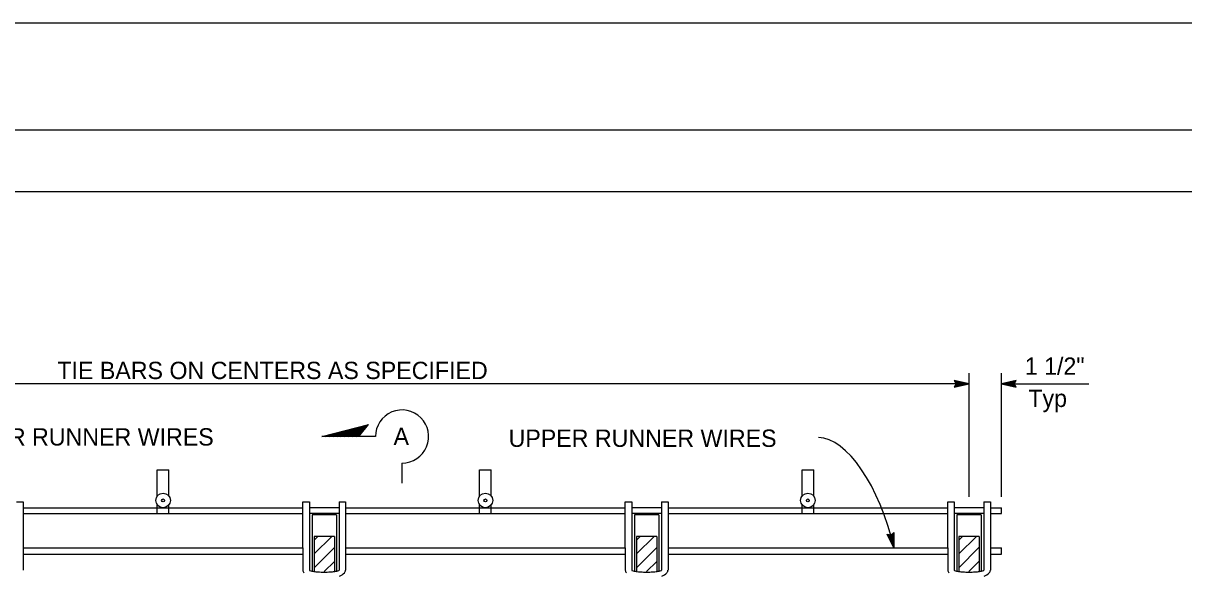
# Model space of a CAD drawing. Extents: x -894 to 866, y -472 to 714.
# Drawn here: x -593.9 to -125.4, y 491.7 to 713.6 of the extents above; entities that cross this region are included whole.
import ezdxf

# ---------------------------------------------------------------- set-up
doc = ezdxf.new("R2010")
doc.units = 0
for name, color, linetype in [('border_PLOTTING-ELEMENTS', 7, 'Continuous'), ('border_rw_22x34_Cut_Lines', 7, 'Continuous'), ('border_SHEET', 7, 'Continuous'), ('pp_PRESENTATION', 7, 'Continuous'), ('rd_PAVEMENT-anno', 7, 'Continuous'), ('STR_Misc Steel A', 7, 'Continuous'), ('STR_Misc Steel B', 7, 'Continuous'), ('STR_Misc Steel C', 7, 'Continuous'), ('STR_Misc Steel D', 7, 'Continuous'), ('STR_Reinforcement A', 7, 'Continuous')]:
    doc.layers.add(name, color=color, linetype=linetype)

msp = doc.modelspace()

# ---------------------------------------------------------------- linework, layer by layer
at = {"layer": 'border_PLOTTING-ELEMENTS'}
for points in [[(-894.04, -472.45), (865.96, -472.45), (865.96, 713.55), (-894.04, 713.55)], [(-864.04, 670.55), (835.96, 670.55), (835.96, -429.45), (-864.04, -429.45)]]:
    msp.add_lwpolyline(points, close=True, dxfattribs=at)
at = {"layer": 'border_rw_22x34_Cut_Lines'}
msp.add_lwpolyline([(-864.04, 670.55), (835.96, 670.55), (835.96, -429.45), (-864.04, -429.45)], close=True, dxfattribs=at)
at = {"layer": 'border_SHEET'}
msp.add_line((-814.04, 645.55), (810.96, 645.55), dxfattribs=at)
at = {"layer": 'pp_PRESENTATION'}
for p, q in [((-473.39, 546.71), (-454.44, 551.55)), ((-471.83, 546.71), (-454.85, 551.05)), ((-470.28, 546.71), (-455.25, 550.55)), ((-468.72, 546.71), (-455.66, 550.04)), ((-467.16, 546.71), (-456.07, 549.54)), ((-465.6, 546.71), (-456.47, 549.04)), ((-464.04, 546.71), (-456.88, 548.54)), ((-458.36, 546.71), (-454.44, 551.55)), ((-451.69, 546.71), (-473.39, 546.71)), ((-462.48, 546.71), (-457.28, 548.04)), ((-460.93, 546.71), (-457.69, 547.54)), ((-459.37, 546.71), (-458.09, 547.04)), ((-440.97, 536), (-440.97, 527.85))]:
    msp.add_line(p, q, dxfattribs=at)
msp.add_arc((-440.97, 546.71), 10.72, 269.9995, 180, dxfattribs=at)
at = {"layer": 'rd_PAVEMENT-anno'}
for p, q in [((-212.07, 522.38), (-212.07, 572.33)), ((-199.04, 522.38), (-199.04, 572.33)), ((-212.07, 567.93), (-732.62, 567.93)), ((-212.07, 567.93), (-218.07, 569.26)), ((-218.07, 569.26), (-218.07, 569.26)), ((-218.07, 569.26), (-217.27, 567.93)), ((-217.27, 567.93), (-218.07, 566.59)), ((-218.07, 566.59), (-212.07, 567.93)), ((-217.85, 566.94), (-213.45, 567.93)), ((-213.46, 567.93), (-217.84, 568.9)), ((-214.83, 567.92), (-217.66, 568.55)), ((-217.62, 567.3), (-214.83, 567.92)), ((-217.44, 567.65), (-216.21, 567.92)), ((-216.21, 567.92), (-217.42, 568.19)), ((-212.07, 567.93), (-212.07, 567.93)), ((-193.04, 569.27), (-199.04, 567.93)), ((-199.04, 567.93), (-199.04, 567.93)), ((-199.04, 567.93), (-193.04, 566.6)), ((-199.04, 567.93), (-163.74, 567.93)), ((-193.26, 568.91), (-197.66, 567.93)), ((-197.65, 567.92), (-193.27, 566.96)), ((-193.49, 568.55), (-196.28, 567.93)), ((-196.28, 567.93), (-193.45, 567.3)), ((-193.67, 568.2), (-194.89, 567.93)), ((-194.89, 567.93), (-193.69, 567.66)), ((-193.84, 567.93), (-193.04, 569.27)), ((-193.04, 566.6), (-193.84, 567.93)), ((-193.04, 569.27), (-193.04, 569.27)), ((-218.07, 566.59), (-218.07, 566.59)), ((-193.04, 566.6), (-193.04, 566.6)), ((-242.37, 501.81), (-245.08, 507.33)), ((-245.08, 507.33), (-245.08, 507.33)), ((-245.08, 507.33), (-243.6, 506.86)), ((-242.71, 503.16), (-244.67, 507.19)), ((-243.02, 504.5), (-244.3, 507.1)), ((-243.35, 505.84), (-243.89, 506.95)), ((-243.6, 506.86), (-242.48, 507.96)), ((-243.37, 507.1), (-243.35, 505.84)), ((-243.07, 507.35), (-243.02, 504.5)), ((-242.78, 507.66), (-242.7, 503.15)), ((-242.48, 507.96), (-242.48, 507.96)), ((-242.48, 507.96), (-242.37, 501.81)), ((-242.37, 501.81), (-242.37, 501.81))]:
    msp.add_line(p, q, dxfattribs=at)
msp.add_ellipse((-263.3, 499.98), major_axis=(11.99, -45.99), ratio=0.436733, start_param=1.496912, end_param=3.025914, dxfattribs=at)
at = {"layer": 'STR_Misc Steel A'}
for p, q in [((-593.86, 517.98), (-480.97, 517.98)), ((-593.86, 515.58), (-480.97, 515.58)), ((-466.38, 517.98), (-478.32, 517.98)), ((-466.38, 515.58), (-478.32, 515.58)), ((-463.72, 517.98), (-350.84, 517.98)), ((-463.72, 515.58), (-350.84, 515.58)), ((-336.24, 517.98), (-348.18, 517.98)), ((-336.24, 515.58), (-348.18, 515.58)), ((-333.58, 517.98), (-220.7, 517.98)), ((-333.58, 515.58), (-220.7, 515.58)), ((-206.1, 517.98), (-218.04, 517.98)), ((-206.1, 515.58), (-218.04, 515.58)), ((-203.44, 517.98), (-199.04, 517.98)), ((-203.44, 515.58), (-199.04, 515.58)), ((-199.04, 515.58), (-199.04, 517.98))]:
    msp.add_line(p, q, dxfattribs=at)
at = {"layer": 'STR_Misc Steel B'}
for p, q in [((-593.86, 501.81), (-480.97, 501.81)), ((-463.72, 501.81), (-350.84, 501.81)), ((-333.58, 501.81), (-220.7, 501.81)), ((-203.44, 501.81), (-199.04, 501.81)), ((-199.04, 499.21), (-199.04, 501.81)), ((-593.86, 499.21), (-480.97, 499.21)), ((-463.72, 499.21), (-350.84, 499.21)), ((-333.58, 499.21), (-220.7, 499.21)), ((-203.44, 499.21), (-199.04, 499.21))]:
    msp.add_line(p, q, dxfattribs=at)
at = {"layer": 'STR_Misc Steel C'}
for p, q in [((-539.77, 533.26), (-535.07, 533.26)), ((-539.77, 522.68), (-539.77, 533.26)), ((-535.07, 522.68), (-535.07, 533.26)), ((-409.63, 533.26), (-404.93, 533.26)), ((-409.63, 522.68), (-409.63, 533.26)), ((-404.93, 522.68), (-404.93, 533.26)), ((-279.49, 533.26), (-274.79, 533.26)), ((-279.49, 522.68), (-279.49, 533.26)), ((-274.79, 522.68), (-274.79, 533.26)), ((-539.77, 515.58), (-539.77, 519.15)), ((-535.07, 515.58), (-535.07, 519.15)), ((-409.63, 515.58), (-409.63, 519.15)), ((-404.93, 515.58), (-404.93, 519.15)), ((-279.49, 515.58), (-279.49, 519.15)), ((-274.79, 515.58), (-274.79, 519.15))]:
    msp.add_line(p, q, dxfattribs=at)
for centre, radius in [((-537.42, 520.91), 2.94), ((-537.42, 520.91), 0.588), ((-407.28, 520.91), 2.94), ((-407.28, 520.91), 0.588), ((-277.14, 520.91), 2.94), ((-277.14, 520.91), 0.588)]:
    msp.add_circle(centre, radius, dxfattribs=at)
at = {"layer": 'STR_Misc Steel D'}
for p, q in [((-596.52, 520.37), (-593.86, 520.37)), ((-593.86, 520.37), (-593.86, 501.81)), ((-480.97, 501.81), (-480.97, 520.37)), ((-480.97, 520.37), (-478.32, 520.37)), ((-478.32, 520.37), (-478.32, 501.81)), ((-466.38, 520.37), (-466.38, 501.81)), ((-466.38, 520.37), (-463.72, 520.37)), ((-463.72, 520.37), (-463.72, 501.81)), ((-350.84, 501.81), (-350.84, 520.37)), ((-350.84, 520.37), (-348.18, 520.37)), ((-348.18, 520.37), (-348.18, 501.81)), ((-336.24, 520.37), (-336.24, 501.81)), ((-336.24, 520.37), (-333.58, 520.37)), ((-333.58, 520.37), (-333.58, 501.81)), ((-220.7, 501.81), (-220.7, 520.37)), ((-220.7, 520.37), (-218.04, 520.37)), ((-218.04, 520.37), (-218.04, 501.81)), ((-206.1, 520.37), (-206.1, 501.81)), ((-206.1, 520.37), (-203.44, 520.37)), ((-203.44, 520.37), (-203.44, 501.81)), ((-477.25, 515.04), (-477.25, 492.33)), ((-467.45, 515.04), (-477.25, 515.04)), ((-467.45, 515.04), (-467.45, 492.34)), ((-347.11, 515.04), (-347.11, 492.33)), ((-337.31, 515.04), (-347.11, 515.04)), ((-337.31, 515.04), (-337.31, 492.34)), ((-216.97, 515.04), (-216.97, 492.33)), ((-207.17, 515.04), (-216.97, 515.04)), ((-207.17, 515.04), (-207.17, 492.34)), ((-593.86, 501.81), (-593.86, 492.79)), ((-480.97, 501.81), (-480.97, 492.79)), ((-478.32, 501.81), (-478.32, 492.79)), ((-466.38, 501.81), (-466.38, 492.79)), ((-463.72, 501.81), (-463.72, 492.79)), ((-350.84, 501.81), (-350.84, 492.79)), ((-348.18, 501.81), (-348.18, 492.79)), ((-336.24, 501.81), (-336.24, 492.79)), ((-333.58, 501.81), (-333.58, 492.79)), ((-220.7, 501.81), (-220.7, 492.79)), ((-218.04, 501.81), (-218.04, 492.79)), ((-206.1, 501.81), (-206.1, 492.79)), ((-203.44, 501.81), (-203.44, 492.79))]:
    msp.add_line(p, q, dxfattribs=at)
for centre, radius, start, end in [((-479.43, 492.81), 1.54, 180, 225.9754), ((-478.11, 492.79), 0.212, 180, 252.143), ((-475.35, 501.33), 9.18, 252.143, 262.3991), ((-473.56, 514.77), 22.74, 262.3991, 266.8362), ((-472.35, 536.71), 44.72, 266.8362, 270), ((-472.35, 536.71), 44.72, 270, 273.1638), ((-471.14, 514.77), 22.74, 273.1638, 277.6009), ((-469.34, 501.33), 9.18, 277.6009, 287.857), ((-466.59, 492.79), 0.212, 287.857, 0), ((-465.28, 492.81), 1.54, 314.0246, 0), ((-349.29, 492.81), 1.54, 180, 225.9754), ((-347.97, 492.79), 0.212, 180, 252.143), ((-345.22, 501.33), 9.18, 252.143, 262.3991), ((-343.42, 514.77), 22.74, 262.3991, 266.8362), ((-342.21, 536.71), 44.72, 266.8362, 270), ((-342.21, 536.71), 44.72, 270, 273.1638), ((-341, 514.77), 22.74, 273.1638, 277.6009), ((-339.2, 501.33), 9.18, 277.6009, 287.857), ((-336.45, 492.79), 0.212, 287.857, 0), ((-335.14, 492.81), 1.54, 314.0246, 0), ((-219.15, 492.81), 1.54, 180, 225.9754), ((-217.83, 492.79), 0.212, 180, 252.143), ((-215.08, 501.33), 9.18, 252.143, 262.3991), ((-213.28, 514.77), 22.74, 262.3991, 266.8362), ((-212.07, 536.71), 44.72, 266.8362, 270), ((-212.07, 536.71), 44.72, 270, 273.1638), ((-210.86, 514.77), 22.74, 273.1638, 277.6009), ((-209.06, 501.33), 9.18, 277.6009, 287.857), ((-206.31, 492.79), 0.212, 287.857, 0), ((-205, 492.81), 1.54, 314.0246, 0), ((-468.62, 496.26), 6.35, 291.8185, 314.0246), ((-338.48, 496.26), 6.35, 291.8185, 314.0246), ((-208.34, 496.26), 6.35, 291.8185, 314.0246)]:
    msp.add_arc(centre, radius, start, end, dxfattribs=at)
at = {"layer": 'STR_Reinforcement A'}
for p, q in [((-468.19, 506.37), (-476.41, 506.37)), ((-476.41, 504.87), (-474.91, 506.37)), ((-476.41, 499.3), (-469.34, 506.37)), ((-476.41, 506.37), (-476.41, 492.33)), ((-468.19, 506.37), (-468.19, 492.34)), ((-338.05, 506.37), (-346.27, 506.37)), ((-346.27, 504.87), (-344.77, 506.37)), ((-346.27, 499.3), (-339.21, 506.37)), ((-346.27, 506.37), (-346.27, 492.33)), ((-338.05, 506.37), (-338.05, 492.34)), ((-207.96, 506.37), (-216.18, 506.37)), ((-216.18, 504.87), (-214.69, 506.37)), ((-216.18, 499.3), (-209.12, 506.37)), ((-216.18, 506.37), (-216.18, 492.33)), ((-207.96, 506.37), (-207.96, 492.34)), ((-476.41, 493.74), (-468.28, 501.86)), ((-346.27, 493.74), (-338.15, 501.86)), ((-216.18, 493.74), (-208.06, 501.86)), ((-472.4, 492.18), (-468.28, 496.29)), ((-342.26, 492.18), (-338.15, 496.29)), ((-212.17, 492.18), (-208.06, 496.29))]:
    msp.add_line(p, q, dxfattribs=at)

# ---------------------------------------------------------------- texts
at = {"layer": 'pp_PRESENTATION'}
msp.add_text('A', height=7, dxfattribs=at).set_placement((-444.38, 543.27))
at = {"layer": 'rd_PAVEMENT-anno'}
for s, p in [('TIE BARS ON CENTERS AS SPECIFIED', (-580.09, 569.89)), ('1 1/2"', (-189.59, 571.62)), ('Typ', (-188.14, 558.62)), ('LOWER RUNNER WIRES', (-627.22, 543.06)), ('UPPER RUNNER WIRES', (-397.95, 542.52))]:
    msp.add_text(s, height=7, dxfattribs=at).set_placement(p)

doc.saveas('drawing.dxf')
